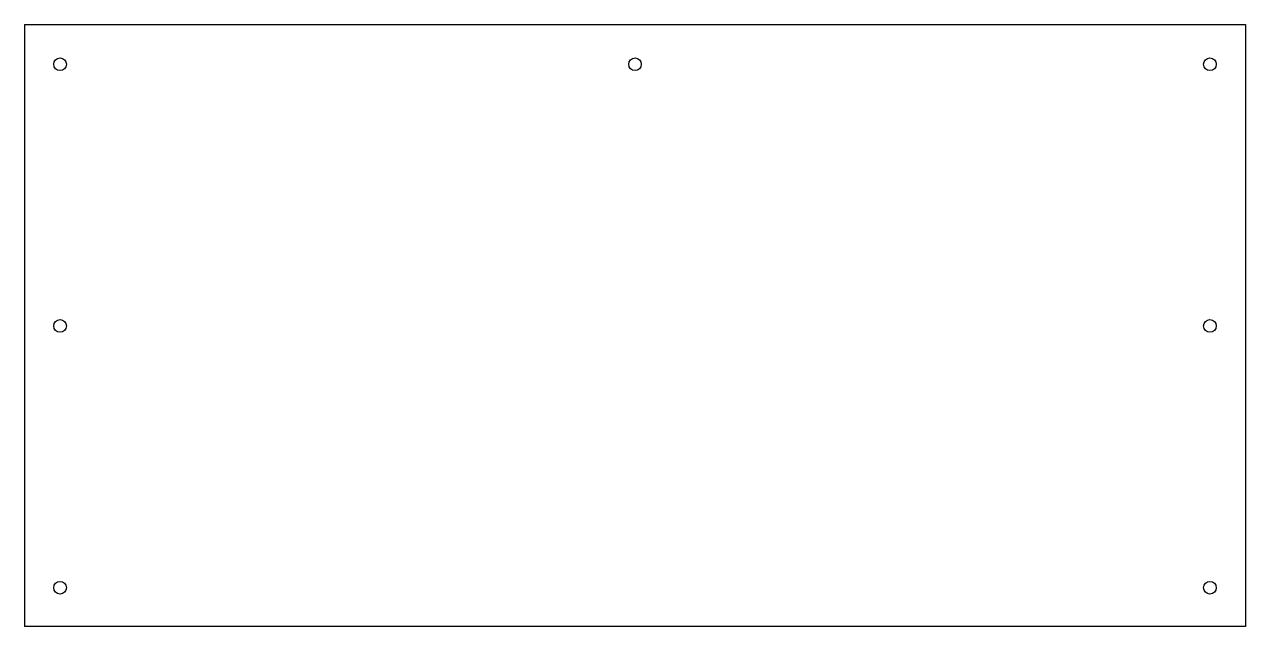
# Model space of a CAD drawing. Extents: x -300 to 0, y -787 to -639.
import ezdxf

# ---------------------------------------------------------------- set-up
doc = ezdxf.new("R2010")
doc.units = 0
doc.header["$MEASUREMENT"] = 0
doc.layers.add('VISIBLE', color=7, linetype='CONTINUOUS')

msp = doc.modelspace()

# ---------------------------------------------------------------- linework, layer by layer
at = {"layer": 'VISIBLE'}
for p, q in [((-300, -639.08), (0, -639.08)), ((-300, -639.08), (-300, -787.08)), ((0, -639.08), (0, -787.08)), ((0, -787.08), (-300, -787.08))]:
    msp.add_line(p, q, dxfattribs=at)
for centre in [(-291.25, -648.87), (-150, -648.87), (-8.75, -648.87), (-291.25, -713.2), (-8.75, -713.2), (-291.25, -777.53), (-8.75, -777.53)]:
    msp.add_circle(centre, 1.55, dxfattribs=at)

doc.saveas('drawing.dxf')
